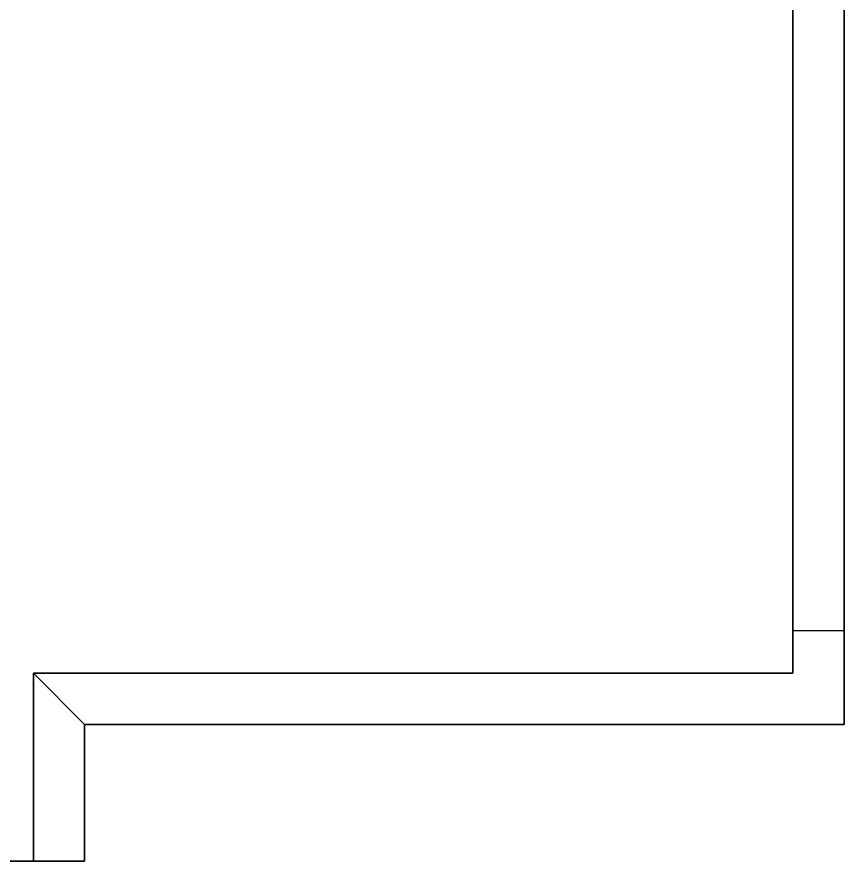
# Model space of a CAD drawing. Extents: x 0 to 7800, y -5130 to 1.
# Drawn here: x 2404 to 4826, y -5130 to -2660 of the extents above; entities that cross this region are included whole.
import ezdxf

# ---------------------------------------------------------------- set-up
doc = ezdxf.new("R2010")
doc.units = 0
doc.layers.add('LAYER0', color=7, linetype='CONTINUOUS')
doc.layers.add('LAYER779', color=7, linetype='CONTINUOUS')

msp = doc.modelspace()

# ---------------------------------------------------------------- linework, layer by layer
at = {"layer": 'LAYER0'}
for points, invisible_edges in [([(1025.693, -1555.002, -5), (4030.693, -54.002, -5), (1412.693, -4773.002, -5), (1025.693, -1555.002, -5)], 7), ([(1025.693, -54.002), (1412.693, -4773.002), (4030.693, -54.002), (1025.693, -54.002)], 3), ([(1412.693, -4773.002, -5), (4030.693, -54.002, -5), (1412.693, -5130.002, -5), (1412.693, -4773.002, -5)], 3), ([(1412.693, -5130.002, -5), (4030.693, -54.002, -5), (2602.693, -4730.002, -5), (1412.693, -5130.002, -5)], 7), ([(4030.693, -54.002), (1412.693, -4773.002), (2602.693, -4730.002), (4030.693, -54.002)], 7), ([(2602.693, -4730.002, -5), (4030.693, -54.002, -5), (4030.693, -289.002, -5), (2602.693, -4730.002, -5)], 5), ([(4030.693, -54.002), (2602.693, -4730.002), (4030.693, -289.002), (4030.693, -54.002)], 3), ([(2602.693, -4730.002, -5), (4030.693, -289.002, -5), (4825.692, -4730.002, -5), (2602.693, -4730.002, -5)], 3), ([(4825.692, -4730.002), (4030.693, -289.002), (2602.693, -4730.002), (4825.692, -4730.002)], 3), ([(4825.692, -4730.002, -5), (4030.693, -289.002, -5), (4825.692, -1929.002, -5), (4825.692, -4730.002, -5)], 3), ([(4030.693, -289.002), (4825.692, -4730.002), (4825.692, -1929.002), (4030.693, -289.002)], 5), ([(4825.692, -1929.002, -5), (4825.692, -4730.002), (4825.692, -4730.002, -5), (4825.692, -1929.002, -5)], 1), ([(4825.692, -4730.002), (4825.692, -1929.002, -5), (4825.692, -1929.002), (4825.692, -4730.002)], 1), ([(2602.693, -5130.002, -5), (1412.693, -5130.002, -5), (2602.693, -4730.002, -5), (2602.693, -5130.002, -5)], 2), ([(2602.693, -4730.002), (1412.693, -4773.002), (2602.693, -5130.002), (2602.693, -4730.002)], 3), ([(2602.693, -4730.002, -5), (2602.693, -5130.002), (2602.693, -5130.002, -5), (2602.693, -4730.002, -5)], 1), ([(2602.693, -5130.002), (2602.693, -4730.002, -5), (2602.693, -4730.002), (2602.693, -5130.002)], 1), ([(4825.692, -4730.002), (2602.693, -4730.002, -5), (4825.692, -4730.002, -5), (4825.692, -4730.002)], 1), ([(2602.693, -4730.002, -5), (4825.692, -4730.002), (2602.693, -4730.002), (2602.693, -4730.002, -5)], 1), ([(2602.693, -5130.002), (1412.693, -4773.002), (1412.693, -5130.002), (2602.693, -5130.002)], 1), ([(2602.693, -5130.002), (1412.693, -5130.002, -5), (2602.693, -5130.002, -5), (2602.693, -5130.002)], 1), ([(1412.693, -5130.002, -5), (2602.693, -5130.002), (1412.693, -5130.002), (1412.693, -5130.002, -5)], 1)]:
    msp.add_3dface(points, dxfattribs=dict(at, invisible_edges=invisible_edges))
at = {"layer": 'LAYER779'}
for points, invisible_edges in [([(4675.692, -4455.002, 2192), (4675.692, -1929.002, 2657), (4675.692, -2496.002, 2192), (4675.692, -4455.002, 2192)], 3), ([(4675.692, -4455.002, 2192), (4675.692, -4580.002, 2657), (4675.692, -1929.002, 2657), (4675.692, -4455.002, 2192)], 5), ([(4825.692, -1929.002, 2657), (4825.692, -4455.002, 2192), (4825.692, -2496.002, 2192), (4825.692, -1929.002, 2657)], 5), ([(4825.692, -4730.002, 2657), (4825.692, -4455.002, 2192), (4825.692, -1929.002, 2657), (4825.692, -4730.002, 2657)], 3), ([(4825.692, -4730.002), (4675.692, -4580.002), (4825.692, -4455.002), (4825.692, -4730.002)], 3), ([(4825.692, -4455.002), (4675.692, -4580.002), (4675.692, -4455.002), (4825.692, -4455.002)], 1), ([(4675.692, -4455.002), (4675.692, -4580.002), (4675.692, -4455.002, 2192), (4675.692, -4455.002)], 2), ([(4675.692, -4580.002, 2657), (4675.692, -4455.002, 2192), (4675.692, -4580.002), (4675.692, -4580.002, 2657)], 3), ([(4825.692, -4730.002, 2657), (4825.692, -4455.002), (4825.692, -4455.002, 2192), (4825.692, -4730.002, 2657)], 5), ([(4825.692, -4455.002), (4825.692, -4730.002, 2657), (4825.692, -4730.002), (4825.692, -4455.002)], 1), ([(2602.693, -4730.002), (2452.693, -4580.002), (4675.692, -4580.002), (2602.693, -4730.002)], 5), ([(2452.693, -4580.002), (2602.693, -4730.002), (2452.693, -5130.002), (2452.693, -4580.002)], 3), ([(4675.692, -4580.002, 2657), (2837.693, -4580.002, 360), (2452.693, -4580.002, 2657), (4675.692, -4580.002, 2657)], 3), ([(2717.693, -4580.002, 360), (2452.693, -4580.002, 2657), (2837.693, -4580.002, 360), (2717.693, -4580.002, 360)], 3), ([(2607.693, -4580.002, 360), (2452.693, -4580.002, 2657), (2717.693, -4580.002, 360), (2607.693, -4580.002, 360)], 7), ([(2547.693, -4580.002, 360), (2452.693, -4580.002, 2657), (2607.693, -4580.002, 360), (2547.693, -4580.002, 360)], 3), ([(2547.693, -4580.002, 280), (2452.693, -4580.002, 2657), (2547.693, -4580.002, 360), (2547.693, -4580.002, 280)], 3), ([(2547.693, -4580.002, 280), (2452.693, -4580.002), (2452.693, -4580.002, 2657), (2547.693, -4580.002, 280)], 5), ([(2452.693, -4580.002), (2547.693, -4580.002, 280), (4675.692, -4580.002), (2452.693, -4580.002)], 3), ([(2452.693, -4580.002, 2657), (2452.693, -5130.002), (2452.693, -5130.002, 2657), (2452.693, -4580.002, 2657)], 1), ([(2452.693, -5130.002), (2452.693, -4580.002, 2657), (2452.693, -4580.002), (2452.693, -5130.002)], 1), ([(2837.693, -4580.002, 280), (4675.692, -4580.002), (2547.693, -4580.002, 280), (2837.693, -4580.002, 280)], 7), ([(2602.693, -4730.002), (4675.692, -4580.002), (4825.692, -4730.002), (2602.693, -4730.002)], 3), ([(2717.693, -4580.002, 280), (2607.693, -4580.002, 360), (2717.693, -4580.002, 360), (2717.693, -4580.002, 280)], 3), ([(2607.693, -4580.002, 360), (2717.693, -4580.002, 280), (2607.693, -4580.002, 280), (2607.693, -4580.002, 360)], 3), ([(4675.692, -4580.002, 2657), (2837.693, -4580.002, 280), (2837.693, -4580.002, 360), (4675.692, -4580.002, 2657)], 5), ([(4675.692, -4580.002), (2837.693, -4580.002, 280), (4675.692, -4580.002, 2657), (4675.692, -4580.002)], 3), ([(2602.693, -5130.002), (2452.693, -5130.002), (2602.693, -4730.002), (2602.693, -5130.002)], 2), ([(2602.693, -4730.002), (2602.693, -5130.002, 2657), (2602.693, -5130.002), (2602.693, -4730.002)], 1), ([(2602.693, -5130.002, 2657), (2602.693, -4730.002), (2602.693, -4730.002, 2657), (2602.693, -5130.002, 2657)], 1), ([(4825.692, -4730.002, 2657), (2602.693, -4730.002), (4825.692, -4730.002), (4825.692, -4730.002, 2657)], 1), ([(2602.693, -4730.002), (4825.692, -4730.002, 2657), (2602.693, -4730.002, 2657), (2602.693, -4730.002)], 1), ([(2602.693, -5130.002, 2657), (2452.693, -5130.002), (2602.693, -5130.002), (2602.693, -5130.002, 2657)], 1), ([(2452.693, -5130.002), (2602.693, -5130.002, 2657), (2452.693, -5130.002, 2657), (2452.693, -5130.002)], 1)]:
    msp.add_3dface(points, dxfattribs=dict(at, invisible_edges=invisible_edges))

# ---------------------------------------------------------------- meshes
mesh = msp.add_polymesh((4, 2), dxfattribs=at)
for k, corner in enumerate([(4675.695, -4580, 2657), (4675.695, -1929, 2657), (2452.695, -4580, 2657), (4675.695, -4580, 2657), (2452.695, -5130, 2657), (2452.695, -4580, 2657), (2602.695, -5130, 2657), (2602.695, -4730, 2657)]):
    mesh.set_mesh_vertex(divmod(k, 2), corner)

doc.saveas('drawing.dxf')
